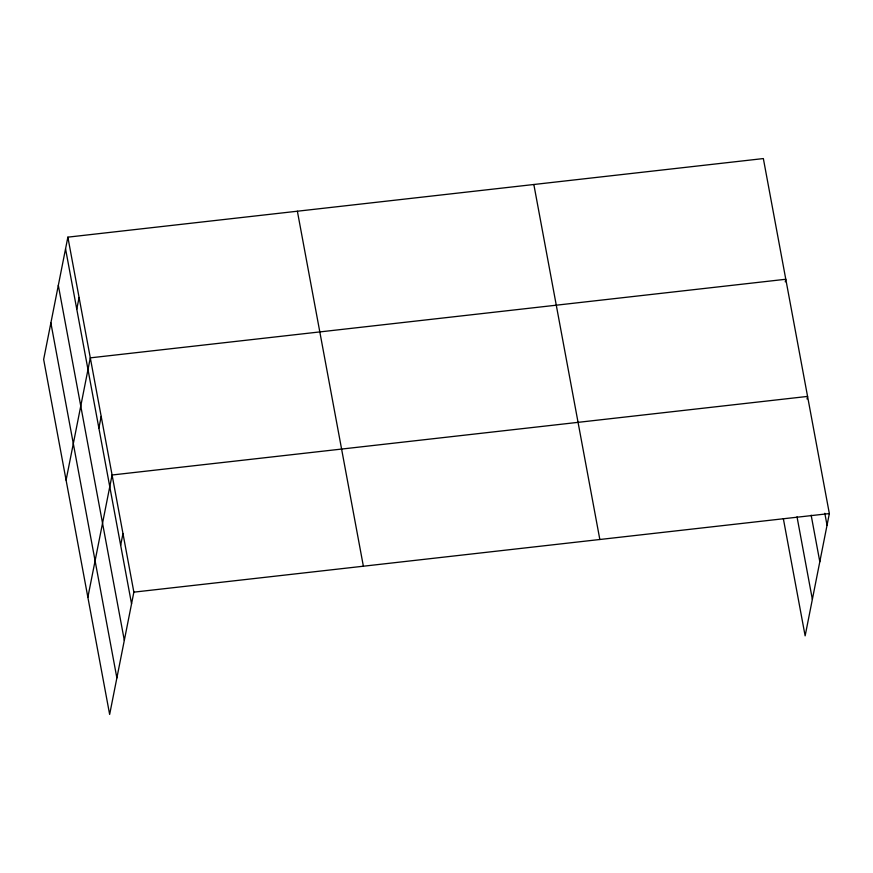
<?xml version="1.0" encoding="UTF-8"?>
<svg xmlns="http://www.w3.org/2000/svg" width="873" height="873" viewBox="0 0 873 873"><rect width="100%" height="100%" fill="white"/><g stroke="black" fill="none" stroke-linecap="round" stroke-linejoin="round"><path stroke-width="1.31" d="M67.865 237.15L43.65 359.436L109.649 714.43L133.864 592.145L67.865 237.15L763.351 158.57L829.35 513.564L805.135 635.85L783.354 518.693M76.769 309.184L79.083 297.507M66.086 480.139L90.301 357.854L785.787 279.262L785.274 281.859M98.878 428.108L101.192 416.432M87.867 597.285L112.082 474.999L807.569 396.418L807.056 399.016M120.66 545.265L122.973 533.578M133.864 592.145L829.35 513.564M824.81 513.269L827.037 525.251M811.148 515.157L819.812 561.743M797.016 516.816L812.359 599.347M533.84 184.498L599.838 539.503M297.377 211.222L363.375 566.217M65.551 248.838L131.55 603.832M58.327 285.34L124.315 640.335M50.874 322.934L116.873 677.939"/></g></svg>
